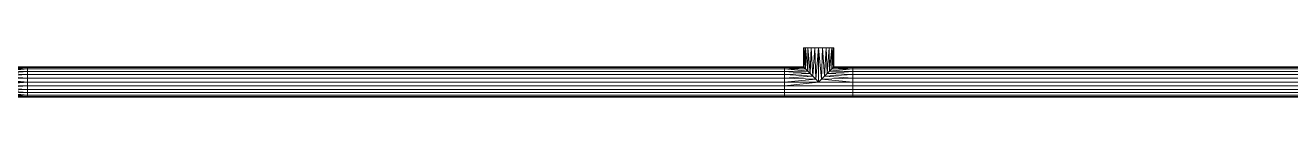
# Model space of a CAD drawing. Header units: inches. Extents: x -3325 to -59, y 5 to 733.
# Drawn here: x -727.1 to -671.9, y 202.9 to 205.8 of the extents above; entities that cross this region are included whole.
import ezdxf

# ---------------------------------------------------------------- set-up
doc = ezdxf.new("R2010")
doc.units = ezdxf.units.IN
doc.header["$MEASUREMENT"] = 0
doc.layers.add('P-PIPE', color=10, linetype='Continuous', lineweight=9)

# ---------------------------------------------------------------- blocks, each defined once
blk = doc.blocks.new('Tee - Welded - Generic - Standard-1086689-06 - Fifth Level')
at = {"layer": 'P-PIPE'}
mesh = blk.add_polyface(dxfattribs=at)
corners = [(-1.496, -0.657), (-1.496, -0.635, 0.17), (-1.496, -0.569, 0.329), (-1.496, -0.465, 0.465), (-1.496, -0.329, 0.569), (-1.496, -0.17, 0.635), (-1.496, 0, 0.657), (-1.496, 0.17, 0.635), (-1.496, 0.329, 0.569), (-1.496, 0.465, 0.465), (-1.496, 0.569, 0.329), (-1.496, 0.635, 0.17), (-1.496, 0.657), (-1.496, 0.635, -0.17), (-1.496, 0.569, -0.329), (-1.496, 0.465, -0.465), (-1.496, 0.329, -0.569), (-1.496, 0.17, -0.635), (-1.496, 0, -0.657), (-1.496, -0.17, -0.635), (-1.496, -0.329, -0.569), (-1.496, -0.465, -0.465), (-1.496, -0.569, -0.329), (-1.496, -0.635, -0.17)]
mesh.append_faces([[corners[k] for k in face] for face in [(20, 17, 18, 19)]], dxfattribs={"vtx0": -1})
mesh.append_faces([[corners[k] for k in face] for face in [(23, 17, 20), (11, 23, 8, 10)]], dxfattribs={"vtx0": -1, "vtx1": -1, "vtx2": -1})
mesh.append_faces([[corners[k] for k in face] for face in [(17, 23, 11, 14)]], dxfattribs={"vtx0": -1, "vtx1": -1, "vtx2": -1, "vtx3": -1})
mesh.append_faces([[corners[k] for k in face] for face in [(16, 17, 14, 15), (9, 10, 8)]], dxfattribs={"vtx1": -1})
mesh.append_faces([[corners[k] for k in face] for face in [(7, 8, 3, 6)]], dxfattribs={"vtx1": -1, "vtx2": -1})
mesh.append_faces([[corners[k] for k in face] for face in [(23, 0, 3, 8)]], dxfattribs={"vtx1": -1, "vtx2": -1, "vtx3": -1})
mesh.append_faces([[corners[k] for k in face] for face in [(12, 13, 14, 11)]], dxfattribs={"vtx2": -1})
mesh.append_faces([[corners[k] for k in face] for face in [(20, 21, 22, 23), (0, 1, 2, 3), (3, 4, 5, 6)]], dxfattribs={"vtx3": -1})
mesh = blk.add_polyface(dxfattribs=at)
corners = [(-1.496, 0.657), (-1.496, 0.635, 0.17), (-1.496, 0.569, 0.329), (-1.496, 0.465, 0.465), (-1.496, 0.329, 0.569), (-1.496, 0.17, 0.635), (-1.496, 0, 0.657), (-1.496, -0.17, 0.635), (-1.496, -0.329, 0.569), (-1.496, -0.465, 0.465), (-1.496, -0.569, 0.329), (-1.496, -0.635, 0.17), (-1.496, -0.657), (-0.657, -0.657), (-0.634, -0.634, 0.175), (-0.569, -0.569, 0.329), (-0.477, -0.477, 0.452), (-0.369, -0.369, 0.545), (-0.25, -0.25, 0.608), (-0.126, -0.126, 0.645), (0, 0, 0.657), (0.126, -0.126, 0.645), (0.25, -0.25, 0.608), (0.369, -0.369, 0.545), (0.477, -0.477, 0.452), (0.569, -0.569, 0.329), (0.634, -0.634, 0.175), (0.657, -0.657), (1.496, -0.657), (1.496, -0.635, 0.17), (1.496, -0.569, 0.329), (1.496, -0.465, 0.465), (1.496, -0.329, 0.569), (1.496, -0.17, 0.635), (1.496, 0, 0.657), (1.496, 0.17, 0.635), (1.496, 0.329, 0.569), (1.496, 0.465, 0.465), (1.496, 0.569, 0.329), (1.496, 0.635, 0.17), (1.496, 0.657)]
mesh.append_faces([[corners[k] for k in face] for face in [(13, 11, 12)]], dxfattribs={"vtx0": -1})
mesh.append_faces([[corners[k] for k in face] for face in [(27, 29, 26), (25, 30, 24), (11, 14, 10), (9, 17, 8), (16, 10, 15), (23, 32, 22), (21, 34, 20), (22, 33, 21), (33, 22, 32), (19, 7, 18), (7, 19, 6)]], dxfattribs={"vtx0": -1, "vtx1": -1})
mesh.append_faces([[corners[k] for k in face] for face in [(30, 25, 26), (24, 30, 31), (8, 17, 18), (21, 33, 34), (18, 7, 8), (20, 5, 6)]], dxfattribs={"vtx0": -1, "vtx2": -1})
mesh.append_faces([[corners[k] for k in face] for face in [(20, 34, 35, 5)]], dxfattribs={"vtx0": -1, "vtx2": -1, "vtx3": -1})
mesh.append_faces([[corners[k] for k in face] for face in [(28, 29, 27)]], dxfattribs={"vtx1": -1})
mesh.append_faces([[corners[k] for k in face] for face in [(29, 30, 26), (31, 32, 23), (23, 24, 31), (13, 14, 11), (14, 15, 10), (16, 17, 9), (9, 10, 16), (19, 20, 6)]], dxfattribs={"vtx1": -1, "vtx2": -1})
mesh.append_faces([[corners[k] for k in face] for face in [(38, 39, 1, 2), (36, 37, 3, 4), (37, 38, 2, 3), (35, 36, 4, 5)]], dxfattribs={"vtx1": -1, "vtx3": -1})
mesh.append_faces([[corners[k] for k in face] for face in [(39, 40, 0, 1)]], dxfattribs={"vtx3": -1})
mesh = blk.add_polyface(dxfattribs=at)
corners = [(-1.496, -0.657), (-1.496, -0.635, -0.17), (-1.496, -0.569, -0.329), (-1.496, -0.465, -0.465), (-1.496, -0.329, -0.569), (-1.496, -0.17, -0.635), (-1.496, 0, -0.657), (-1.496, 0.17, -0.635), (-1.496, 0.329, -0.569), (-1.496, 0.465, -0.465), (-1.496, 0.569, -0.329), (-1.496, 0.635, -0.17), (-1.496, 0.657), (1.496, 0.657), (1.496, 0.635, -0.17), (1.496, 0.569, -0.329), (1.496, 0.465, -0.465), (1.496, 0.329, -0.569), (1.496, 0.17, -0.635), (1.496, 0, -0.657), (1.496, -0.17, -0.635), (1.496, -0.329, -0.569), (1.496, -0.465, -0.465), (1.496, -0.569, -0.329), (1.496, -0.635, -0.17), (1.496, -0.657), (0.657, -0.657), (0.634, -0.634, -0.175), (0.569, -0.569, -0.329), (0.477, -0.477, -0.452), (0.369, -0.369, -0.545), (0.25, -0.25, -0.608), (0.126, -0.126, -0.645), (0, 0, -0.657), (-0.126, -0.126, -0.645), (-0.25, -0.25, -0.608), (-0.369, -0.369, -0.545), (-0.477, -0.477, -0.452), (-0.569, -0.569, -0.329), (-0.634, -0.634, -0.175), (-0.657, -0.657)]
mesh.append_faces([[corners[k] for k in face] for face in [(1, 40, 0)]], dxfattribs={"vtx0": -1})
mesh.append_faces([[corners[k] for k in face] for face in [(33, 19, 32), (6, 34, 5), (32, 20, 31), (24, 27, 23), (27, 24, 26), (36, 4, 35), (3, 37, 2), (38, 2, 37), (21, 31, 20)]], dxfattribs={"vtx0": -1, "vtx1": -1})
mesh.append_faces([[corners[k] for k in face] for face in [(35, 4, 5), (6, 33, 34), (23, 28, 29), (29, 22, 23), (21, 30, 31), (23, 27, 28), (36, 3, 4), (3, 36, 37), (39, 1, 2)]], dxfattribs={"vtx0": -1, "vtx2": -1})
mesh.append_faces([[corners[k] for k in face] for face in [(13, 14, 11, 12)]], dxfattribs={"vtx1": -1})
mesh.append_faces([[corners[k] for k in face] for face in [(19, 20, 32), (34, 35, 5), (6, 7, 33), (21, 22, 30), (29, 30, 22), (39, 40, 1), (38, 39, 2)]], dxfattribs={"vtx1": -1, "vtx2": -1})
mesh.append_faces([[corners[k] for k in face] for face in [(18, 19, 33, 7)]], dxfattribs={"vtx1": -1, "vtx2": -1, "vtx3": -1})
mesh.append_faces([[corners[k] for k in face] for face in [(15, 16, 9, 10), (14, 15, 10, 11), (16, 17, 8, 9), (17, 18, 7, 8)]], dxfattribs={"vtx1": -1, "vtx3": -1})
mesh.append_faces([[corners[k] for k in face] for face in [(24, 25, 26)]], dxfattribs={"vtx2": -1})
mesh = blk.add_polyface(dxfattribs=at)
corners = [(1.496, -0.657), (1.496, -0.635, -0.17), (1.496, -0.569, -0.329), (1.496, -0.465, -0.465), (1.496, -0.329, -0.569), (1.496, -0.17, -0.635), (1.496, 0, -0.657), (1.496, 0.17, -0.635), (1.496, 0.329, -0.569), (1.496, 0.465, -0.465), (1.496, 0.569, -0.329), (1.496, 0.635, -0.17), (1.496, 0.657), (1.496, 0.635, 0.17), (1.496, 0.569, 0.329), (1.496, 0.465, 0.465), (1.496, 0.329, 0.569), (1.496, 0.17, 0.635), (1.496, 0, 0.657), (1.496, -0.17, 0.635), (1.496, -0.329, 0.569), (1.496, -0.465, 0.465), (1.496, -0.569, 0.329), (1.496, -0.635, 0.17)]
mesh.append_faces([[corners[k] for k in face] for face in [(7, 5, 6), (10, 8, 9), (4, 2, 3), (16, 14, 15), (23, 21, 22)]], dxfattribs={"vtx0": -1})
mesh.append_faces([[corners[k] for k in face] for face in [(1, 5, 0)]], dxfattribs={"vtx0": -1, "vtx1": -1})
mesh.append_faces([[corners[k] for k in face] for face in [(5, 10, 11, 0), (23, 12, 13, 21)]], dxfattribs={"vtx0": -1, "vtx2": -1, "vtx3": -1})
mesh.append_faces([[corners[k] for k in face] for face in [(21, 16, 17, 18)]], dxfattribs={"vtx0": -1, "vtx3": -1})
mesh.append_faces([[corners[k] for k in face] for face in [(7, 8, 10, 5), (13, 14, 16, 21)]], dxfattribs={"vtx1": -1, "vtx2": -1, "vtx3": -1})
mesh.append_faces([[corners[k] for k in face] for face in [(4, 5, 1, 2), (23, 0, 11, 12)]], dxfattribs={"vtx1": -1, "vtx3": -1})
mesh.append_faces([[corners[k] for k in face] for face in [(19, 20, 21, 18)]], dxfattribs={"vtx2": -1})
mesh = blk.add_polyface(dxfattribs=at)
corners = [(-0.657, -1.496), (-0.635, -1.496, 0.17), (-0.569, -1.496, 0.329), (-0.465, -1.496, 0.465), (-0.329, -1.496, 0.569), (-0.17, -1.496, 0.635), (0, -1.496, 0.657), (0.17, -1.496, 0.635), (0.329, -1.496, 0.569), (0.465, -1.496, 0.465), (0.569, -1.496, 0.329), (0.635, -1.496, 0.17), (0.657, -1.496), (0.657, -0.657), (0.634, -0.634, 0.175), (0.569, -0.569, 0.329), (0.477, -0.477, 0.452), (0.369, -0.369, 0.545), (0.25, -0.25, 0.608), (0.126, -0.126, 0.645), (0, 0, 0.657), (-0.126, -0.126, 0.645), (-0.25, -0.25, 0.608), (-0.369, -0.369, 0.545), (-0.477, -0.477, 0.452), (-0.569, -0.569, 0.329), (-0.634, -0.634, 0.175), (-0.657, -0.657)]
mesh.append_faces([[corners[k] for k in face] for face in [(13, 11, 12)]], dxfattribs={"vtx0": -1})
mesh.append_faces([[corners[k] for k in face] for face in [(22, 5, 21), (24, 3, 23), (8, 18, 7), (17, 9, 16)]], dxfattribs={"vtx0": -1, "vtx1": -1})
mesh.append_faces([[corners[k] for k in face] for face in [(24, 2, 3), (26, 1, 2), (22, 4, 5), (6, 20, 21), (21, 5, 6), (19, 6, 7), (16, 9, 10), (17, 8, 9), (6, 19, 20)]], dxfattribs={"vtx0": -1, "vtx2": -1})
mesh.append_faces([[corners[k] for k in face] for face in [(26, 27, 1), (3, 4, 23), (25, 26, 2), (24, 25, 2), (22, 23, 4), (10, 11, 14), (18, 19, 7), (17, 18, 8), (13, 14, 11), (15, 16, 10), (14, 15, 10)]], dxfattribs={"vtx1": -1, "vtx2": -1})
mesh.append_faces([[corners[k] for k in face] for face in [(27, 0, 1)]], dxfattribs={"vtx2": -1})
mesh = blk.add_polyface(dxfattribs=at)
corners = [(0.657, -1.496), (0.635, -1.496, -0.17), (0.569, -1.496, -0.329), (0.465, -1.496, -0.465), (0.329, -1.496, -0.569), (0.17, -1.496, -0.635), (0, -1.496, -0.657), (-0.17, -1.496, -0.635), (-0.329, -1.496, -0.569), (-0.465, -1.496, -0.465), (-0.569, -1.496, -0.329), (-0.635, -1.496, -0.17), (-0.657, -1.496), (-0.657, -0.657), (-0.634, -0.634, -0.175), (-0.569, -0.569, -0.329), (-0.477, -0.477, -0.452), (-0.369, -0.369, -0.545), (-0.25, -0.25, -0.608), (-0.126, -0.126, -0.645), (0, 0, -0.657), (0.126, -0.126, -0.645), (0.25, -0.25, -0.608), (0.369, -0.369, -0.545), (0.477, -0.477, -0.452), (0.569, -0.569, -0.329), (0.634, -0.634, -0.175), (0.657, -0.657)]
mesh.append_faces([[corners[k] for k in face] for face in [(13, 11, 12)]], dxfattribs={"vtx0": -1})
mesh.append_faces([[corners[k] for k in face] for face in [(22, 5, 21), (24, 3, 23), (8, 18, 7), (17, 9, 16)]], dxfattribs={"vtx0": -1, "vtx1": -1})
mesh.append_faces([[corners[k] for k in face] for face in [(24, 2, 3), (26, 1, 2), (22, 4, 5), (6, 20, 21), (21, 5, 6), (19, 6, 7), (16, 9, 10), (17, 8, 9), (6, 19, 20)]], dxfattribs={"vtx0": -1, "vtx2": -1})
mesh.append_faces([[corners[k] for k in face] for face in [(0, 1, 27)]], dxfattribs={"vtx1": -1})
mesh.append_faces([[corners[k] for k in face] for face in [(26, 27, 1), (3, 4, 23), (25, 26, 2), (24, 25, 2), (22, 23, 4), (10, 11, 14), (18, 19, 7), (17, 18, 8), (13, 14, 11), (15, 16, 10), (14, 15, 10)]], dxfattribs={"vtx1": -1, "vtx2": -1})
mesh = blk.add_polyface(dxfattribs=at)
corners = [(-0.657, -1.496), (-0.635, -1.496, -0.17), (-0.569, -1.496, -0.329), (-0.465, -1.496, -0.465), (-0.329, -1.496, -0.569), (-0.17, -1.496, -0.635), (0, -1.496, -0.657), (0.17, -1.496, -0.635), (0.329, -1.496, -0.569), (0.465, -1.496, -0.465), (0.569, -1.496, -0.329), (0.635, -1.496, -0.17), (0.657, -1.496), (0.635, -1.496, 0.17), (0.569, -1.496, 0.329), (0.465, -1.496, 0.465), (0.329, -1.496, 0.569), (0.17, -1.496, 0.635), (0, -1.496, 0.657), (-0.17, -1.496, 0.635), (-0.329, -1.496, 0.569), (-0.465, -1.496, 0.465), (-0.569, -1.496, 0.329), (-0.635, -1.496, 0.17)]
mesh.append_faces([[corners[k] for k in face] for face in [(16, 14, 15), (13, 11, 12)]], dxfattribs={"vtx0": -1})
mesh.append_faces([[corners[k] for k in face] for face in [(0, 3, 11, 13)]], dxfattribs={"vtx0": -1, "vtx1": -1, "vtx2": -1, "vtx3": -1})
mesh.append_faces([[corners[k] for k in face] for face in [(16, 0, 13, 14), (21, 0, 16, 17)]], dxfattribs={"vtx0": -1, "vtx1": -1, "vtx3": -1})
mesh.append_faces([[corners[k] for k in face] for face in [(5, 8, 9, 11)]], dxfattribs={"vtx0": -1, "vtx2": -1, "vtx3": -1})
mesh.append_faces([[corners[k] for k in face] for face in [(17, 18, 21)]], dxfattribs={"vtx1": -1, "vtx2": -1})
mesh.append_faces([[corners[k] for k in face] for face in [(6, 7, 8, 5), (9, 10, 11), (22, 23, 0, 21), (19, 20, 21, 18)]], dxfattribs={"vtx2": -1})
mesh.append_faces([[corners[k] for k in face] for face in [(3, 4, 5, 11)]], dxfattribs={"vtx2": -1, "vtx3": -1})
mesh.append_faces([[corners[k] for k in face] for face in [(0, 1, 2, 3)]], dxfattribs={"vtx3": -1})

msp = doc.modelspace()

# ---------------------------------------------------------------- linework, layer by layer
at = {"layer": 'P-PIPE', "color": 1}
for p, q in [((-692.485, 205.842, 1084), (-692.485, 204.346, 1084)), ((-726.989, 204.346, 1084), (-728.485, 204.346, 1084)), ((-693.981, 204.346, 1084), (-726.989, 204.346, 1084)), ((-693.981, 204.346, 1084), (-726.989, 204.346, 1084)), ((-693.981, 204.346, 1084), (-690.989, 204.346, 1084)), ((-636.374, 204.346, 1084), (-690.989, 204.346, 1084)), ((-636.374, 204.346, 1084), (-690.989, 204.346, 1084))]:
    msp.add_line(p, q, dxfattribs=at)

# ---------------------------------------------------------------- block references
at = {"layer": 'P-PIPE', "color": 1, "extrusion": (0, 0, -1)}
for p, rotation in [((728.485, 204.346, -1084), 270), ((692.485, 204.346, -1084), 180)]:
    msp.add_blockref('Tee - Welded - Generic - Standard-1086689-06 - Fifth Level', p, dxfattribs=dict(at, rotation=rotation))

# ---------------------------------------------------------------- meshes
at = {"layer": 'P-PIPE', "color": 1}
mesh = msp.add_polyface(dxfattribs=at)
corners = [(-726.989, 205.004, 1084), (-726.989, 204.981, 1083.83), (-726.989, 204.916, 1083.671), (-726.989, 204.811, 1083.535), (-726.989, 204.675, 1083.431), (-726.989, 204.516, 1083.365), (-726.989, 204.346, 1083.342), (-726.989, 204.176, 1083.365), (-726.989, 204.017, 1083.431), (-726.989, 203.881, 1083.535), (-726.989, 203.777, 1083.671), (-726.989, 203.711, 1083.83), (-726.989, 203.689, 1084), (-726.989, 203.711, 1084.17), (-726.989, 203.777, 1084.329), (-726.989, 203.881, 1084.465), (-726.989, 204.017, 1084.569), (-726.989, 204.176, 1084.635), (-726.989, 204.346, 1084.657), (-726.989, 204.516, 1084.635), (-726.989, 204.675, 1084.569), (-726.989, 204.811, 1084.465), (-726.989, 204.916, 1084.329), (-726.989, 204.981, 1084.17)]
mesh.append_faces([[corners[k] for k in face] for face in [(7, 4, 5, 6), (0, 22, 23), (11, 9, 10), (14, 11, 12, 13)]], dxfattribs={"vtx0": -1, "color": 1})
mesh.append_faces([[corners[k] for k in face] for face in [(9, 21, 3, 8)]], dxfattribs={"vtx0": -1, "vtx1": -1, "vtx2": -1, "color": 1})
mesh.append_faces([[corners[k] for k in face] for face in [(14, 21, 9, 11)]], dxfattribs={"vtx0": -1, "vtx1": -1, "vtx2": -1, "vtx3": -1, "color": 1})
mesh.append_faces([[corners[k] for k in face] for face in [(22, 2, 3, 21), (8, 3, 4, 7)]], dxfattribs={"vtx0": -1, "vtx2": -1, "color": 1})
mesh.append_faces([[corners[k] for k in face] for face in [(20, 21, 16, 19)]], dxfattribs={"vtx1": -1, "vtx2": -1, "color": 1})
mesh.append_faces([[corners[k] for k in face] for face in [(17, 18, 19, 16)]], dxfattribs={"vtx2": -1, "color": 1})
mesh.append_faces([[corners[k] for k in face] for face in [(0, 1, 2, 22), (14, 15, 16, 21)]], dxfattribs={"vtx2": -1, "vtx3": -1, "color": 1})
mesh = msp.add_polyface(dxfattribs=at)
corners = [(-693.981, 204.346, 1084.657), (-693.981, 204.516, 1084.635), (-693.981, 204.675, 1084.569), (-693.981, 204.811, 1084.465), (-693.981, 204.916, 1084.329), (-693.981, 204.981, 1084.17), (-693.981, 205.004, 1084), (-726.989, 205.004, 1084), (-726.989, 204.981, 1084.17), (-726.989, 204.916, 1084.329), (-726.989, 204.811, 1084.465), (-726.989, 204.675, 1084.569), (-726.989, 204.516, 1084.635), (-726.989, 204.346, 1084.657)]
mesh.append_faces([[corners[k] for k in face] for face in [(8, 9, 4, 5), (3, 4, 9, 10), (11, 12, 1, 2), (2, 3, 10, 11)]], dxfattribs={"vtx1": -1, "vtx3": -1, "color": 1})
mesh.append_faces([[corners[k] for k in face] for face in [(6, 7, 8, 5)]], dxfattribs={"vtx2": -1, "color": 1})
mesh.append_faces([[corners[k] for k in face] for face in [(12, 13, 0, 1)]], dxfattribs={"vtx3": -1, "color": 1})
mesh = msp.add_polyface(dxfattribs=at)
corners = [(-693.981, 205.004, 1084), (-693.981, 204.981, 1083.83), (-693.981, 204.916, 1083.671), (-693.981, 204.811, 1083.535), (-693.981, 204.675, 1083.431), (-693.981, 204.516, 1083.365), (-693.981, 204.346, 1083.342), (-726.989, 204.346, 1083.342), (-726.989, 204.516, 1083.365), (-726.989, 204.675, 1083.431), (-726.989, 204.811, 1083.535), (-726.989, 204.916, 1083.671), (-726.989, 204.981, 1083.83), (-726.989, 205.004, 1084)]
mesh.append_faces([[corners[k] for k in face] for face in [(7, 8, 5, 6)]], dxfattribs={"vtx1": -1, "color": 1})
mesh.append_faces([[corners[k] for k in face] for face in [(8, 9, 4, 5), (3, 4, 9, 10), (11, 12, 1, 2), (2, 3, 10, 11)]], dxfattribs={"vtx1": -1, "vtx3": -1, "color": 1})
mesh.append_faces([[corners[k] for k in face] for face in [(12, 13, 0, 1)]], dxfattribs={"vtx3": -1, "color": 1})
mesh = msp.add_polyface(dxfattribs=at)
corners = [(-693.981, 205.004, 1084), (-693.981, 204.981, 1084.17), (-693.981, 204.916, 1084.329), (-693.981, 204.811, 1084.465), (-693.981, 204.675, 1084.569), (-693.981, 204.516, 1084.635), (-693.981, 204.346, 1084.657), (-693.981, 204.176, 1084.635), (-693.981, 204.017, 1084.569), (-693.981, 203.881, 1084.465), (-693.981, 203.777, 1084.329), (-693.981, 203.711, 1084.17), (-693.981, 203.689, 1084), (-693.981, 203.711, 1083.83), (-693.981, 203.777, 1083.671), (-693.981, 203.881, 1083.535), (-693.981, 204.017, 1083.431), (-693.981, 204.176, 1083.365), (-693.981, 204.346, 1083.342), (-693.981, 204.516, 1083.365), (-693.981, 204.675, 1083.431), (-693.981, 204.811, 1083.535), (-693.981, 204.916, 1083.671), (-693.981, 204.981, 1083.83)]
mesh.append_faces([[corners[k] for k in face] for face in [(17, 20, 16)]], dxfattribs={"vtx0": -1, "vtx1": -1, "color": 1})
mesh.append_faces([[corners[k] for k in face] for face in [(3, 15, 21, 2)]], dxfattribs={"vtx0": -1, "vtx1": -1, "vtx2": -1, "color": 1})
mesh.append_faces([[corners[k] for k in face] for face in [(15, 3, 10, 13)]], dxfattribs={"vtx0": -1, "vtx1": -1, "vtx2": -1, "vtx3": -1, "color": 1})
mesh.append_faces([[corners[k] for k in face] for face in [(16, 20, 21, 15)]], dxfattribs={"vtx0": -1, "vtx2": -1, "color": 1})
mesh.append_faces([[corners[k] for k in face] for face in [(2, 21, 22, 0)]], dxfattribs={"vtx0": -1, "vtx2": -1, "vtx3": -1, "color": 1})
mesh.append_faces([[corners[k] for k in face] for face in [(8, 3, 4, 5)]], dxfattribs={"vtx0": -1, "vtx3": -1, "color": 1})
mesh.append_faces([[corners[k] for k in face] for face in [(19, 20, 17, 18), (1, 2, 0), (14, 15, 13), (12, 13, 10, 11)]], dxfattribs={"vtx1": -1, "color": 1})
mesh.append_faces([[corners[k] for k in face] for face in [(22, 23, 0)]], dxfattribs={"vtx2": -1, "color": 1})
mesh.append_faces([[corners[k] for k in face] for face in [(8, 9, 10, 3)]], dxfattribs={"vtx2": -1, "vtx3": -1, "color": 1})
mesh.append_faces([[corners[k] for k in face] for face in [(5, 6, 7, 8)]], dxfattribs={"vtx3": -1, "color": 1})
mesh = msp.add_polyface(dxfattribs=at)
corners = [(-690.989, 205.004, 1084), (-690.989, 204.981, 1083.83), (-690.989, 204.916, 1083.671), (-690.989, 204.811, 1083.535), (-690.989, 204.675, 1083.431), (-690.989, 204.516, 1083.365), (-690.989, 204.346, 1083.342), (-690.989, 204.176, 1083.365), (-690.989, 204.017, 1083.431), (-690.989, 203.881, 1083.535), (-690.989, 203.777, 1083.671), (-690.989, 203.711, 1083.83), (-690.989, 203.689, 1084), (-690.989, 203.711, 1084.17), (-690.989, 203.777, 1084.329), (-690.989, 203.881, 1084.465), (-690.989, 204.017, 1084.569), (-690.989, 204.176, 1084.635), (-690.989, 204.346, 1084.657), (-690.989, 204.516, 1084.635), (-690.989, 204.675, 1084.569), (-690.989, 204.811, 1084.465), (-690.989, 204.916, 1084.329), (-690.989, 204.981, 1084.17)]
mesh.append_faces([[corners[k] for k in face] for face in [(7, 4, 5, 6), (0, 22, 23), (11, 9, 10), (14, 11, 12, 13)]], dxfattribs={"vtx0": -1, "color": 1})
mesh.append_faces([[corners[k] for k in face] for face in [(9, 21, 3, 8)]], dxfattribs={"vtx0": -1, "vtx1": -1, "vtx2": -1, "color": 1})
mesh.append_faces([[corners[k] for k in face] for face in [(14, 21, 9, 11)]], dxfattribs={"vtx0": -1, "vtx1": -1, "vtx2": -1, "vtx3": -1, "color": 1})
mesh.append_faces([[corners[k] for k in face] for face in [(22, 2, 3, 21), (8, 3, 4, 7)]], dxfattribs={"vtx0": -1, "vtx2": -1, "color": 1})
mesh.append_faces([[corners[k] for k in face] for face in [(20, 21, 16, 19)]], dxfattribs={"vtx1": -1, "vtx2": -1, "color": 1})
mesh.append_faces([[corners[k] for k in face] for face in [(17, 18, 19, 16)]], dxfattribs={"vtx2": -1, "color": 1})
mesh.append_faces([[corners[k] for k in face] for face in [(0, 1, 2, 22), (14, 15, 16, 21)]], dxfattribs={"vtx2": -1, "vtx3": -1, "color": 1})
mesh = msp.add_polyface(dxfattribs=at)
corners = [(-636.374, 204.346, 1084.657), (-636.374, 204.516, 1084.635), (-636.374, 204.675, 1084.569), (-636.374, 204.811, 1084.465), (-636.374, 204.916, 1084.329), (-636.374, 204.981, 1084.17), (-636.374, 205.004, 1084), (-690.989, 205.004, 1084), (-690.989, 204.981, 1084.17), (-690.989, 204.916, 1084.329), (-690.989, 204.811, 1084.465), (-690.989, 204.675, 1084.569), (-690.989, 204.516, 1084.635), (-690.989, 204.346, 1084.657)]
mesh.append_faces([[corners[k] for k in face] for face in [(8, 9, 4, 5), (3, 4, 9, 10), (11, 12, 1, 2), (2, 3, 10, 11)]], dxfattribs={"vtx1": -1, "vtx3": -1, "color": 1})
mesh.append_faces([[corners[k] for k in face] for face in [(6, 7, 8, 5)]], dxfattribs={"vtx2": -1, "color": 1})
mesh.append_faces([[corners[k] for k in face] for face in [(12, 13, 0, 1)]], dxfattribs={"vtx3": -1, "color": 1})
mesh = msp.add_polyface(dxfattribs=at)
corners = [(-636.374, 205.004, 1084), (-636.374, 204.981, 1083.83), (-636.374, 204.916, 1083.671), (-636.374, 204.811, 1083.535), (-636.374, 204.675, 1083.431), (-636.374, 204.516, 1083.365), (-636.374, 204.346, 1083.342), (-690.989, 204.346, 1083.342), (-690.989, 204.516, 1083.365), (-690.989, 204.675, 1083.431), (-690.989, 204.811, 1083.535), (-690.989, 204.916, 1083.671), (-690.989, 204.981, 1083.83), (-690.989, 205.004, 1084)]
mesh.append_faces([[corners[k] for k in face] for face in [(7, 8, 5, 6)]], dxfattribs={"vtx1": -1, "color": 1})
mesh.append_faces([[corners[k] for k in face] for face in [(8, 9, 4, 5), (3, 4, 9, 10), (11, 12, 1, 2), (2, 3, 10, 11)]], dxfattribs={"vtx1": -1, "vtx3": -1, "color": 1})
mesh.append_faces([[corners[k] for k in face] for face in [(12, 13, 0, 1)]], dxfattribs={"vtx3": -1, "color": 1})
mesh = msp.add_polyface(dxfattribs=at)
corners = [(-693.981, 203.689, 1084), (-693.981, 203.711, 1084.17), (-693.981, 203.777, 1084.329), (-693.981, 203.881, 1084.465), (-693.981, 204.017, 1084.569), (-693.981, 204.176, 1084.635), (-693.981, 204.346, 1084.657), (-726.989, 204.346, 1084.657), (-726.989, 204.176, 1084.635), (-726.989, 204.017, 1084.569), (-726.989, 203.881, 1084.465), (-726.989, 203.777, 1084.329), (-726.989, 203.711, 1084.17), (-726.989, 203.689, 1084)]
mesh.append_faces([[corners[k] for k in face] for face in [(7, 8, 5, 6)]], dxfattribs={"vtx1": -1, "color": 1})
mesh.append_faces([[corners[k] for k in face] for face in [(8, 9, 4, 5), (3, 4, 9, 10), (11, 12, 1, 2), (2, 3, 10, 11)]], dxfattribs={"vtx1": -1, "vtx3": -1, "color": 1})
mesh.append_faces([[corners[k] for k in face] for face in [(12, 13, 0, 1)]], dxfattribs={"vtx3": -1, "color": 1})
mesh = msp.add_polyface(dxfattribs=at)
corners = [(-693.981, 204.346, 1083.342), (-693.981, 204.176, 1083.365), (-693.981, 204.017, 1083.431), (-693.981, 203.881, 1083.535), (-693.981, 203.777, 1083.671), (-693.981, 203.711, 1083.83), (-693.981, 203.689, 1084), (-726.989, 203.689, 1084), (-726.989, 203.711, 1083.83), (-726.989, 203.777, 1083.671), (-726.989, 203.881, 1083.535), (-726.989, 204.017, 1083.431), (-726.989, 204.176, 1083.365), (-726.989, 204.346, 1083.342)]
mesh.append_faces([[corners[k] for k in face] for face in [(7, 8, 5, 6)]], dxfattribs={"vtx1": -1, "color": 1})
mesh.append_faces([[corners[k] for k in face] for face in [(8, 9, 4, 5), (3, 4, 9, 10), (11, 12, 1, 2), (2, 3, 10, 11)]], dxfattribs={"vtx1": -1, "vtx3": -1, "color": 1})
mesh.append_faces([[corners[k] for k in face] for face in [(12, 13, 0, 1)]], dxfattribs={"vtx3": -1, "color": 1})
mesh = msp.add_polyface(dxfattribs=at)
corners = [(-636.374, 203.689, 1084), (-636.374, 203.711, 1084.17), (-636.374, 203.777, 1084.329), (-636.374, 203.881, 1084.465), (-636.374, 204.017, 1084.569), (-636.374, 204.176, 1084.635), (-636.374, 204.346, 1084.657), (-690.989, 204.346, 1084.657), (-690.989, 204.176, 1084.635), (-690.989, 204.017, 1084.569), (-690.989, 203.881, 1084.465), (-690.989, 203.777, 1084.329), (-690.989, 203.711, 1084.17), (-690.989, 203.689, 1084)]
mesh.append_faces([[corners[k] for k in face] for face in [(7, 8, 5, 6)]], dxfattribs={"vtx1": -1, "color": 1})
mesh.append_faces([[corners[k] for k in face] for face in [(8, 9, 4, 5), (3, 4, 9, 10), (11, 12, 1, 2), (2, 3, 10, 11)]], dxfattribs={"vtx1": -1, "vtx3": -1, "color": 1})
mesh.append_faces([[corners[k] for k in face] for face in [(12, 13, 0, 1)]], dxfattribs={"vtx3": -1, "color": 1})
mesh = msp.add_polyface(dxfattribs=at)
corners = [(-636.374, 204.346, 1083.342), (-636.374, 204.176, 1083.365), (-636.374, 204.017, 1083.431), (-636.374, 203.881, 1083.535), (-636.374, 203.777, 1083.671), (-636.374, 203.711, 1083.83), (-636.374, 203.689, 1084), (-690.989, 203.689, 1084), (-690.989, 203.711, 1083.83), (-690.989, 203.777, 1083.671), (-690.989, 203.881, 1083.535), (-690.989, 204.017, 1083.431), (-690.989, 204.176, 1083.365), (-690.989, 204.346, 1083.342)]
mesh.append_faces([[corners[k] for k in face] for face in [(7, 8, 5, 6)]], dxfattribs={"vtx1": -1, "color": 1})
mesh.append_faces([[corners[k] for k in face] for face in [(8, 9, 4, 5), (3, 4, 9, 10), (11, 12, 1, 2), (2, 3, 10, 11)]], dxfattribs={"vtx1": -1, "vtx3": -1, "color": 1})
mesh.append_faces([[corners[k] for k in face] for face in [(12, 13, 0, 1)]], dxfattribs={"vtx3": -1, "color": 1})

doc.saveas('drawing.dxf')
